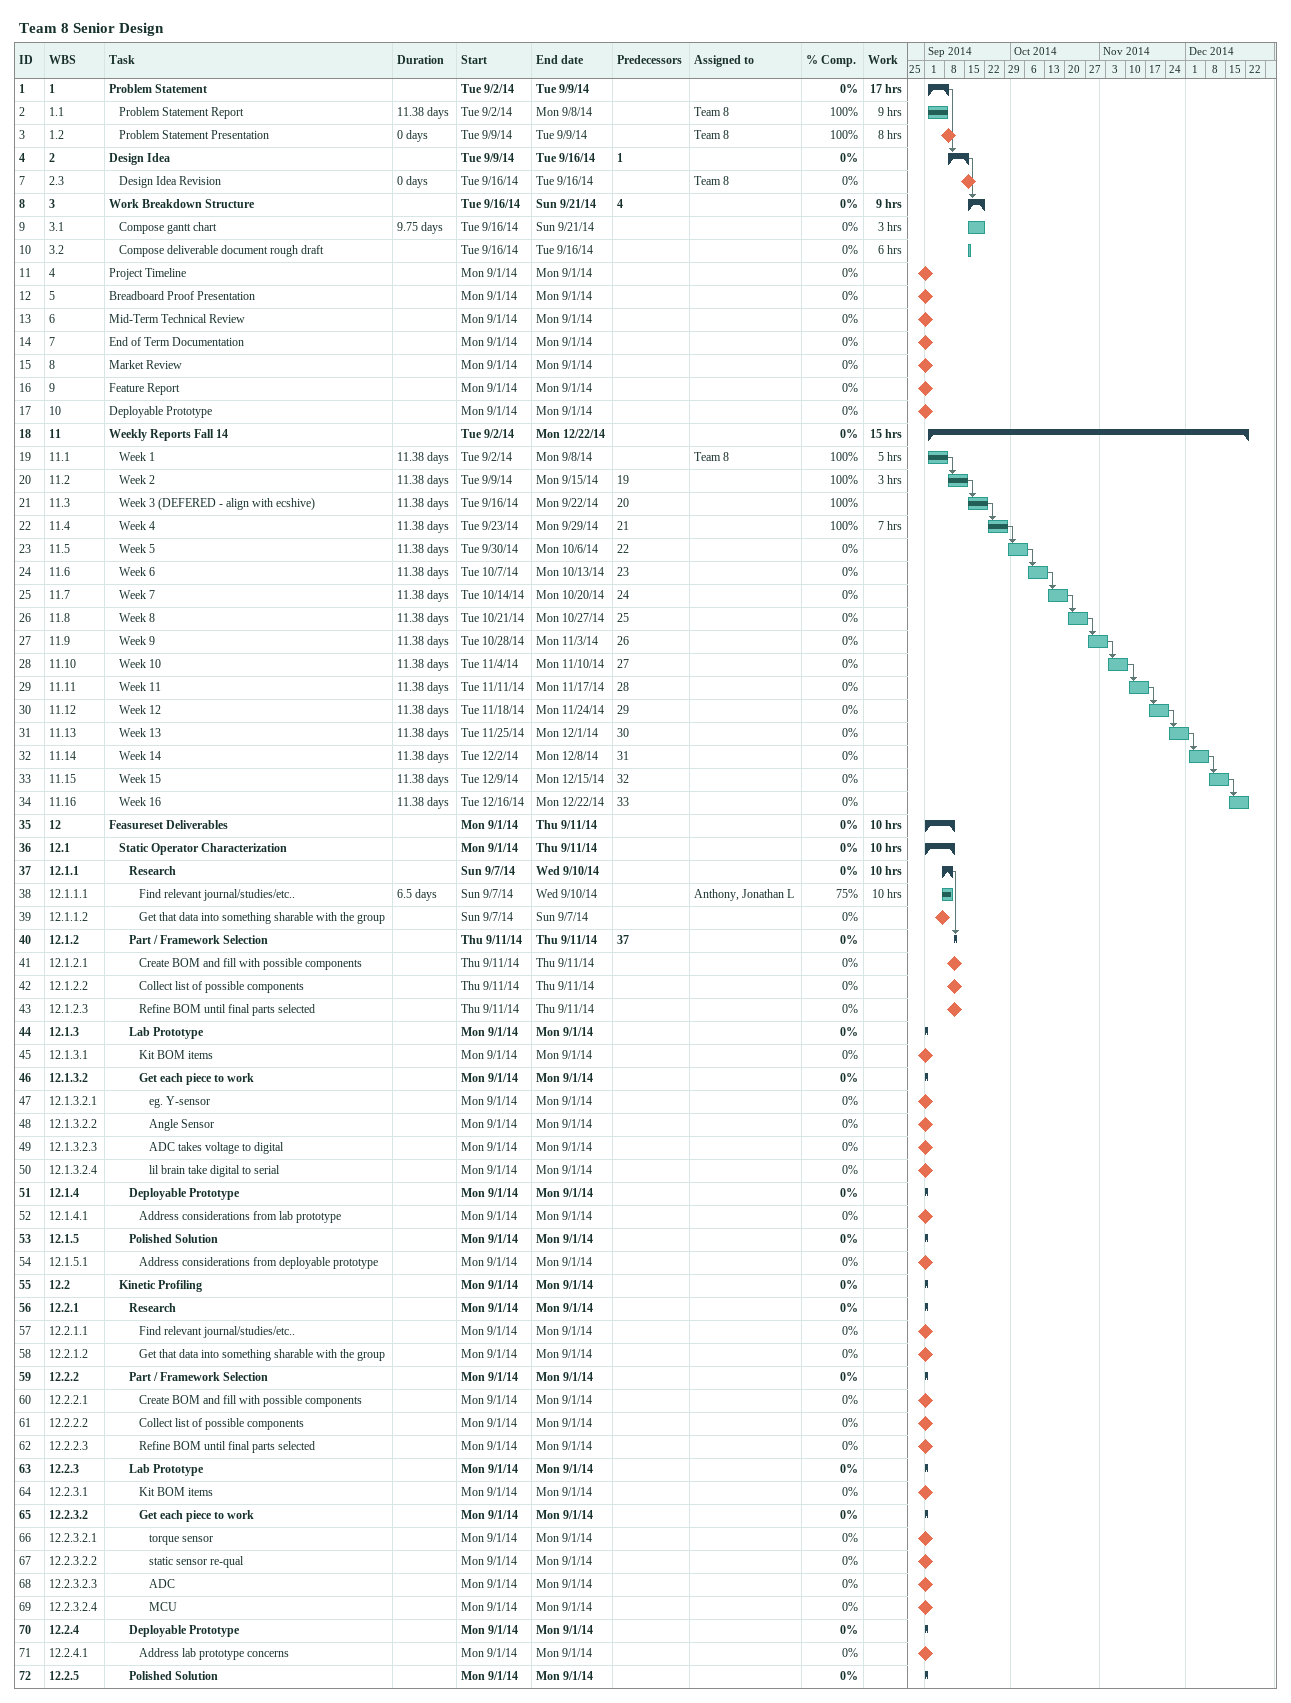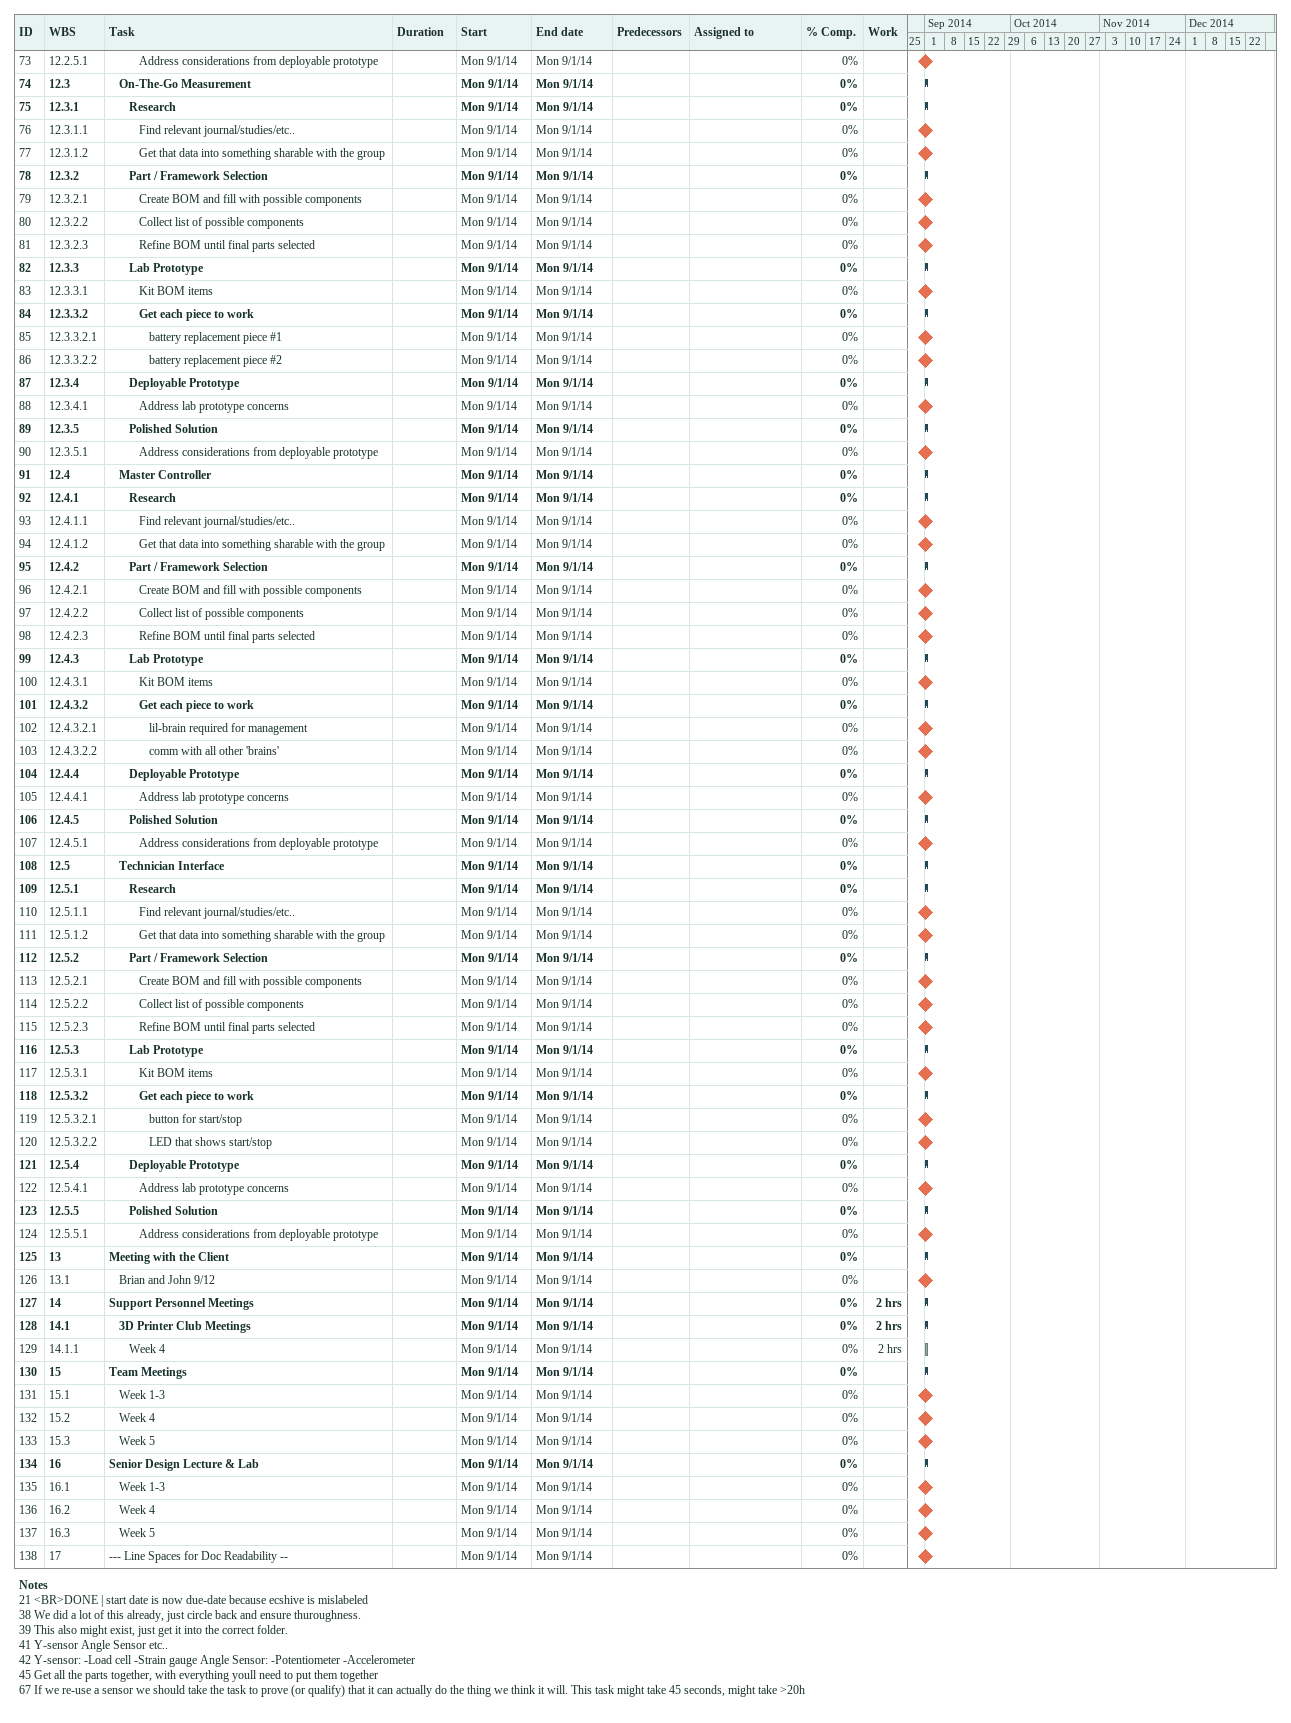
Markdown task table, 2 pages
Team 8 Senior Design

| ID | WBS | Task | Duration | Start | Finish | Predecessors | Resources | % complete | Work (h) |
|---|---|---|---|---|---|---|---|---|---|
| 1 | 1 | **Problem Statement** |  | 2014-09-02 | 2014-09-09 |  |  | 0 | 17 |
| 2 | 1.1 | Problem Statement Report | 11.38d | 2014-09-02 | 2014-09-08 |  | Team 8 | 100 | 9 |
| 3 | 1.2 | Problem Statement Presentation | 0d | 2014-09-09 | 2014-09-09 |  | Team 8 | 100 | 8 |
| 4 | 2 | **Design Idea** |  | 2014-09-09 | 2014-09-16 | 1 |  | 0 |  |
| 7 | 2.3 | Design Idea Revision | 0d | 2014-09-16 | 2014-09-16 |  | Team 8 | 0 |  |
| 8 | 3 | **Work Breakdown Structure** |  | 2014-09-16 | 2014-09-21 | 4 |  | 0 | 9 |
| 9 | 3.1 | Compose gantt chart | 9.75d | 2014-09-16 | 2014-09-21 |  |  | 0 | 3 |
| 10 | 3.2 | Compose deliverable document rough draft |  | 2014-09-16 | 2014-09-16 |  |  | 0 | 6 |
| 11 | 4 | Project Timeline |  | 2014-09-01 | 2014-09-01 |  |  | 0 |  |
| 12 | 5 | Breadboard Proof Presentation |  | 2014-09-01 | 2014-09-01 |  |  | 0 |  |
| 13 | 6 | Mid-Term Technical Review |  | 2014-09-01 | 2014-09-01 |  |  | 0 |  |
| 14 | 7 | End of Term Documentation |  | 2014-09-01 | 2014-09-01 |  |  | 0 |  |
| 15 | 8 | Market Review |  | 2014-09-01 | 2014-09-01 |  |  | 0 |  |
| 16 | 9 | Feature Report |  | 2014-09-01 | 2014-09-01 |  |  | 0 |  |
| 17 | 10 | Deployable Prototype |  | 2014-09-01 | 2014-09-01 |  |  | 0 |  |
| 18 | 11 | **Weekly Reports Fall 14** |  | 2014-09-02 | 2014-12-22 |  |  | 0 | 15 |
| 19 | 11.1 | Week 1 | 11.38d | 2014-09-02 | 2014-09-08 |  | Team 8 | 100 | 5 |
| 20 | 11.2 | Week 2 | 11.38d | 2014-09-09 | 2014-09-15 | 19 |  | 100 | 3 |
| 21 | 11.3 | Week 3 (DEFERED - align with ecshive) | 11.38d | 2014-09-16 | 2014-09-22 | 20 |  | 100 |  |
| 22 | 11.4 | Week 4 | 11.38d | 2014-09-23 | 2014-09-29 | 21 |  | 100 | 7 |
| 23 | 11.5 | Week 5 | 11.38d | 2014-09-30 | 2014-10-06 | 22 |  | 0 |  |
| 24 | 11.6 | Week 6 | 11.38d | 2014-10-07 | 2014-10-13 | 23 |  | 0 |  |
| 25 | 11.7 | Week 7 | 11.38d | 2014-10-14 | 2014-10-20 | 24 |  | 0 |  |
| 26 | 11.8 | Week 8 | 11.38d | 2014-10-21 | 2014-10-27 | 25 |  | 0 |  |
| 27 | 11.9 | Week 9 | 11.38d | 2014-10-28 | 2014-11-03 | 26 |  | 0 |  |
| 28 | 11.10 | Week 10 | 11.38d | 2014-11-04 | 2014-11-10 | 27 |  | 0 |  |
| 29 | 11.11 | Week 11 | 11.38d | 2014-11-11 | 2014-11-17 | 28 |  | 0 |  |
| 30 | 11.12 | Week 12 | 11.38d | 2014-11-18 | 2014-11-24 | 29 |  | 0 |  |
| 31 | 11.13 | Week 13 | 11.38d | 2014-11-25 | 2014-12-01 | 30 |  | 0 |  |
| 32 | 11.14 | Week 14 | 11.38d | 2014-12-02 | 2014-12-08 | 31 |  | 0 |  |
| 33 | 11.15 | Week 15 | 11.38d | 2014-12-09 | 2014-12-15 | 32 |  | 0 |  |
| 34 | 11.16 | Week 16 | 11.38d | 2014-12-16 | 2014-12-22 | 33 |  | 0 |  |
| 35 | 12 | **Feasureset Deliverables** |  | 2014-09-01 | 2014-09-11 |  |  | 0 | 10 |
| 36 | 12.1 | **Static Operator Characterization** |  | 2014-09-01 | 2014-09-11 |  |  | 0 | 10 |
| 37 | 12.1.1 | **Research** |  | 2014-09-07 | 2014-09-10 |  |  | 0 | 10 |
| 38 | 12.1.1.1 | Find relevant journal/studies/etc.. | 6.5d | 2014-09-07 | 2014-09-10 |  | Anthony, Jonathan L | 75 | 10 |
| 39 | 12.1.1.2 | Get that data into something sharable with the group |  | 2014-09-07 | 2014-09-07 |  |  | 0 |  |
| 40 | 12.1.2 | **Part / Framework Selection** |  | 2014-09-11 | 2014-09-11 | 37 |  | 0 |  |
| 41 | 12.1.2.1 | Create BOM and fill with possible components |  | 2014-09-11 | 2014-09-11 |  |  | 0 |  |
| 42 | 12.1.2.2 | Collect list of possible components |  | 2014-09-11 | 2014-09-11 |  |  | 0 |  |
| 43 | 12.1.2.3 | Refine BOM until final parts selected |  | 2014-09-11 | 2014-09-11 |  |  | 0 |  |
| 44 | 12.1.3 | **Lab Prototype** |  | 2014-09-01 | 2014-09-01 |  |  | 0 |  |
| 45 | 12.1.3.1 | Kit BOM items |  | 2014-09-01 | 2014-09-01 |  |  | 0 |  |
| 46 | 12.1.3.2 | **Get each piece to work** |  | 2014-09-01 | 2014-09-01 |  |  | 0 |  |
| 47 | 12.1.3.2.1 | eg. Y-sensor |  | 2014-09-01 | 2014-09-01 |  |  | 0 |  |
| 48 | 12.1.3.2.2 | Angle Sensor |  | 2014-09-01 | 2014-09-01 |  |  | 0 |  |
| 49 | 12.1.3.2.3 | ADC takes voltage to digital |  | 2014-09-01 | 2014-09-01 |  |  | 0 |  |
| 50 | 12.1.3.2.4 | lil brain take digital to serial |  | 2014-09-01 | 2014-09-01 |  |  | 0 |  |
| 51 | 12.1.4 | **Deployable Prototype** |  | 2014-09-01 | 2014-09-01 |  |  | 0 |  |
| 52 | 12.1.4.1 | Address considerations from lab prototype |  | 2014-09-01 | 2014-09-01 |  |  | 0 |  |
| 53 | 12.1.5 | **Polished Solution** |  | 2014-09-01 | 2014-09-01 |  |  | 0 |  |
| 54 | 12.1.5.1 | Address considerations from deployable prototype |  | 2014-09-01 | 2014-09-01 |  |  | 0 |  |
| 55 | 12.2 | **Kinetic Profiling** |  | 2014-09-01 | 2014-09-01 |  |  | 0 |  |
| 56 | 12.2.1 | **Research** |  | 2014-09-01 | 2014-09-01 |  |  | 0 |  |
| 57 | 12.2.1.1 | Find relevant journal/studies/etc.. |  | 2014-09-01 | 2014-09-01 |  |  | 0 |  |
| 58 | 12.2.1.2 | Get that data into something sharable with the group |  | 2014-09-01 | 2014-09-01 |  |  | 0 |  |
| 59 | 12.2.2 | **Part / Framework Selection** |  | 2014-09-01 | 2014-09-01 |  |  | 0 |  |
| 60 | 12.2.2.1 | Create BOM and fill with possible components |  | 2014-09-01 | 2014-09-01 |  |  | 0 |  |
| 61 | 12.2.2.2 | Collect list of possible components |  | 2014-09-01 | 2014-09-01 |  |  | 0 |  |
| 62 | 12.2.2.3 | Refine BOM until final parts selected |  | 2014-09-01 | 2014-09-01 |  |  | 0 |  |
| 63 | 12.2.3 | **Lab Prototype** |  | 2014-09-01 | 2014-09-01 |  |  | 0 |  |
| 64 | 12.2.3.1 | Kit BOM items |  | 2014-09-01 | 2014-09-01 |  |  | 0 |  |
| 65 | 12.2.3.2 | **Get each piece to work** |  | 2014-09-01 | 2014-09-01 |  |  | 0 |  |
| 66 | 12.2.3.2.1 | torque sensor |  | 2014-09-01 | 2014-09-01 |  |  | 0 |  |
| 67 | 12.2.3.2.2 | static sensor re-qual |  | 2014-09-01 | 2014-09-01 |  |  | 0 |  |
| 68 | 12.2.3.2.3 | ADC |  | 2014-09-01 | 2014-09-01 |  |  | 0 |  |
| 69 | 12.2.3.2.4 | MCU |  | 2014-09-01 | 2014-09-01 |  |  | 0 |  |
| 70 | 12.2.4 | **Deployable Prototype** |  | 2014-09-01 | 2014-09-01 |  |  | 0 |  |
| 71 | 12.2.4.1 | Address lab prototype concerns |  | 2014-09-01 | 2014-09-01 |  |  | 0 |  |
| 72 | 12.2.5 | **Polished Solution** |  | 2014-09-01 | 2014-09-01 |  |  | 0 |  |
| 73 | 12.2.5.1 | Address considerations from deployable prototype |  | 2014-09-01 | 2014-09-01 |  |  | 0 |  |
| 74 | 12.3 | **On-The-Go Measurement** |  | 2014-09-01 | 2014-09-01 |  |  | 0 |  |
| 75 | 12.3.1 | **Research** |  | 2014-09-01 | 2014-09-01 |  |  | 0 |  |
| 76 | 12.3.1.1 | Find relevant journal/studies/etc.. |  | 2014-09-01 | 2014-09-01 |  |  | 0 |  |
| 77 | 12.3.1.2 | Get that data into something sharable with the group |  | 2014-09-01 | 2014-09-01 |  |  | 0 |  |
| 78 | 12.3.2 | **Part / Framework Selection** |  | 2014-09-01 | 2014-09-01 |  |  | 0 |  |
| 79 | 12.3.2.1 | Create BOM and fill with possible components |  | 2014-09-01 | 2014-09-01 |  |  | 0 |  |
| 80 | 12.3.2.2 | Collect list of possible components |  | 2014-09-01 | 2014-09-01 |  |  | 0 |  |
| 81 | 12.3.2.3 | Refine BOM until final parts selected |  | 2014-09-01 | 2014-09-01 |  |  | 0 |  |
| 82 | 12.3.3 | **Lab Prototype** |  | 2014-09-01 | 2014-09-01 |  |  | 0 |  |
| 83 | 12.3.3.1 | Kit BOM items |  | 2014-09-01 | 2014-09-01 |  |  | 0 |  |
| 84 | 12.3.3.2 | **Get each piece to work** |  | 2014-09-01 | 2014-09-01 |  |  | 0 |  |
| 85 | 12.3.3.2.1 | battery replacement piece #1 |  | 2014-09-01 | 2014-09-01 |  |  | 0 |  |
| 86 | 12.3.3.2.2 | battery replacement piece #2 |  | 2014-09-01 | 2014-09-01 |  |  | 0 |  |
| 87 | 12.3.4 | **Deployable Prototype** |  | 2014-09-01 | 2014-09-01 |  |  | 0 |  |
| 88 | 12.3.4.1 | Address lab prototype concerns |  | 2014-09-01 | 2014-09-01 |  |  | 0 |  |
| 89 | 12.3.5 | **Polished Solution** |  | 2014-09-01 | 2014-09-01 |  |  | 0 |  |
| 90 | 12.3.5.1 | Address considerations from deployable prototype |  | 2014-09-01 | 2014-09-01 |  |  | 0 |  |
| 91 | 12.4 | **Master Controller** |  | 2014-09-01 | 2014-09-01 |  |  | 0 |  |
| 92 | 12.4.1 | **Research** |  | 2014-09-01 | 2014-09-01 |  |  | 0 |  |
| 93 | 12.4.1.1 | Find relevant journal/studies/etc.. |  | 2014-09-01 | 2014-09-01 |  |  | 0 |  |
| 94 | 12.4.1.2 | Get that data into something sharable with the group |  | 2014-09-01 | 2014-09-01 |  |  | 0 |  |
| 95 | 12.4.2 | **Part / Framework Selection** |  | 2014-09-01 | 2014-09-01 |  |  | 0 |  |
| 96 | 12.4.2.1 | Create BOM and fill with possible components |  | 2014-09-01 | 2014-09-01 |  |  | 0 |  |
| 97 | 12.4.2.2 | Collect list of possible components |  | 2014-09-01 | 2014-09-01 |  |  | 0 |  |
| 98 | 12.4.2.3 | Refine BOM until final parts selected |  | 2014-09-01 | 2014-09-01 |  |  | 0 |  |
| 99 | 12.4.3 | **Lab Prototype** |  | 2014-09-01 | 2014-09-01 |  |  | 0 |  |
| 100 | 12.4.3.1 | Kit BOM items |  | 2014-09-01 | 2014-09-01 |  |  | 0 |  |
| 101 | 12.4.3.2 | **Get each piece to work** |  | 2014-09-01 | 2014-09-01 |  |  | 0 |  |
| 102 | 12.4.3.2.1 | lil-brain required for management |  | 2014-09-01 | 2014-09-01 |  |  | 0 |  |
| 103 | 12.4.3.2.2 | comm with all other 'brains' |  | 2014-09-01 | 2014-09-01 |  |  | 0 |  |
| 104 | 12.4.4 | **Deployable Prototype** |  | 2014-09-01 | 2014-09-01 |  |  | 0 |  |
| 105 | 12.4.4.1 | Address lab prototype concerns |  | 2014-09-01 | 2014-09-01 |  |  | 0 |  |
| 106 | 12.4.5 | **Polished Solution** |  | 2014-09-01 | 2014-09-01 |  |  | 0 |  |
| 107 | 12.4.5.1 | Address considerations from deployable prototype |  | 2014-09-01 | 2014-09-01 |  |  | 0 |  |
| 108 | 12.5 | **Technician Interface** |  | 2014-09-01 | 2014-09-01 |  |  | 0 |  |
| 109 | 12.5.1 | **Research** |  | 2014-09-01 | 2014-09-01 |  |  | 0 |  |
| 110 | 12.5.1.1 | Find relevant journal/studies/etc.. |  | 2014-09-01 | 2014-09-01 |  |  | 0 |  |
| 111 | 12.5.1.2 | Get that data into something sharable with the group |  | 2014-09-01 | 2014-09-01 |  |  | 0 |  |
| 112 | 12.5.2 | **Part / Framework Selection** |  | 2014-09-01 | 2014-09-01 |  |  | 0 |  |
| 113 | 12.5.2.1 | Create BOM and fill with possible components |  | 2014-09-01 | 2014-09-01 |  |  | 0 |  |
| 114 | 12.5.2.2 | Collect list of possible components |  | 2014-09-01 | 2014-09-01 |  |  | 0 |  |
| 115 | 12.5.2.3 | Refine BOM until final parts selected |  | 2014-09-01 | 2014-09-01 |  |  | 0 |  |
| 116 | 12.5.3 | **Lab Prototype** |  | 2014-09-01 | 2014-09-01 |  |  | 0 |  |
| 117 | 12.5.3.1 | Kit BOM items |  | 2014-09-01 | 2014-09-01 |  |  | 0 |  |
| 118 | 12.5.3.2 | **Get each piece to work** |  | 2014-09-01 | 2014-09-01 |  |  | 0 |  |
| 119 | 12.5.3.2.1 | button for start/stop |  | 2014-09-01 | 2014-09-01 |  |  | 0 |  |
| 120 | 12.5.3.2.2 | LED that shows start/stop |  | 2014-09-01 | 2014-09-01 |  |  | 0 |  |
| 121 | 12.5.4 | **Deployable Prototype** |  | 2014-09-01 | 2014-09-01 |  |  | 0 |  |
| 122 | 12.5.4.1 | Address lab prototype concerns |  | 2014-09-01 | 2014-09-01 |  |  | 0 |  |
| 123 | 12.5.5 | **Polished Solution** |  | 2014-09-01 | 2014-09-01 |  |  | 0 |  |
| 124 | 12.5.5.1 | Address considerations from deployable prototype |  | 2014-09-01 | 2014-09-01 |  |  | 0 |  |
| 125 | 13 | **Meeting with the Client** |  | 2014-09-01 | 2014-09-01 |  |  | 0 |  |
| 126 | 13.1 | Brian and John 9/12 |  | 2014-09-01 | 2014-09-01 |  |  | 0 |  |
| 127 | 14 | **Support Personnel Meetings** |  | 2014-09-01 | 2014-09-01 |  |  | 0 | 2 |
| 128 | 14.1 | **3D Printer Club Meetings** |  | 2014-09-01 | 2014-09-01 |  |  | 0 | 2 |
| 129 | 14.1.1 | Week 4 |  | 2014-09-01 | 2014-09-01 |  |  | 0 | 2 |
| 130 | 15 | **Team Meetings** |  | 2014-09-01 | 2014-09-01 |  |  | 0 |  |
| 131 | 15.1 | Week 1-3 |  | 2014-09-01 | 2014-09-01 |  |  | 0 |  |
| 132 | 15.2 | Week 4 |  | 2014-09-01 | 2014-09-01 |  |  | 0 |  |
| 133 | 15.3 | Week 5 |  | 2014-09-01 | 2014-09-01 |  |  | 0 |  |
| 134 | 16 | **Senior Design Lecture & Lab** |  | 2014-09-01 | 2014-09-01 |  |  | 0 |  |
| 135 | 16.1 | Week 1-3 |  | 2014-09-01 | 2014-09-01 |  |  | 0 |  |
| 136 | 16.2 | Week 4 |  | 2014-09-01 | 2014-09-01 |  |  | 0 |  |
| 137 | 16.3 | Week 5 |  | 2014-09-01 | 2014-09-01 |  |  | 0 |  |
| 138 | 17 | --- Line Spaces for Doc Readability -- |  | 2014-09-01 | 2014-09-01 |  |  | 0 |  |

Notes
- 21: <BR>DONE | start date is now due-date because ecshive is mislabeled
- 38: We did a lot of this already, just circle back and ensure thuroughness.
- 39: This also might exist, just get it into the correct folder.
- 41: Y-sensor Angle Sensor etc..
- 42: Y-sensor: -Load cell -Strain gauge Angle Sensor: -Potentiometer -Accelerometer
- 45: Get all the parts together, with everything youll need to put them together
- 67: If we re-use a sensor we should take the task to prove (or qualify) that it can actually do the thing we think it will. This task might take 45 seconds, might take >20h
